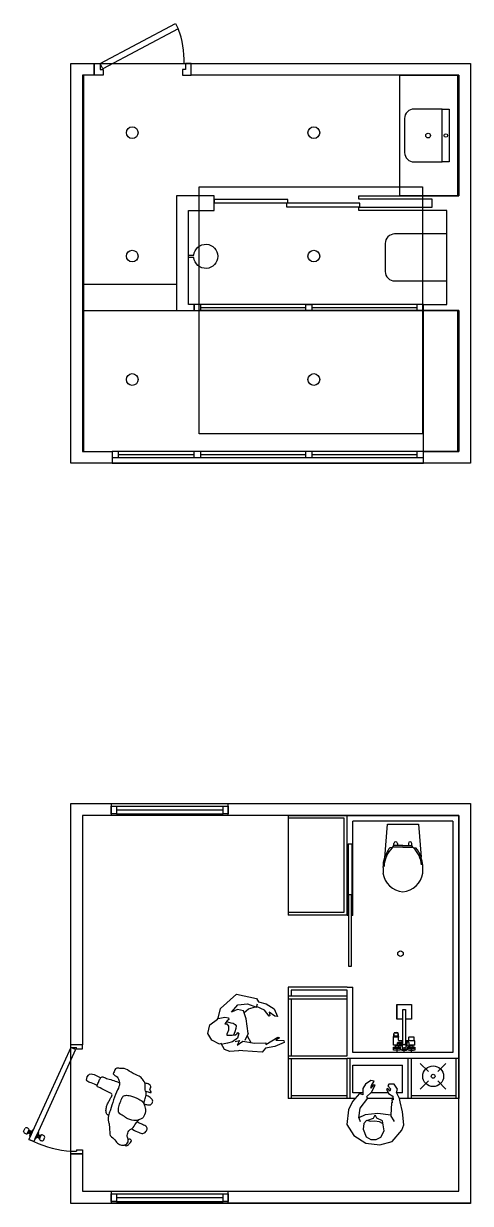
# Model space of a CAD drawing. Header units: millimetres. Extents: x 2.7 to 51.7, y -12.6 to 38.4.
# Drawn here: x 40.57 to 44.65, y 14.45 to 25.22 of the extents above; entities that cross this region are included whole.
import ezdxf

# ---------------------------------------------------------------- set-up
doc = ezdxf.new("R2010")
doc.units = ezdxf.units.MM
for name, color, linetype in [('discontinua', 2, 'Continuous'), ('fina', 6, 'Continuous'), ('iluminacion', 1, 'Continuous'), ('mobiliario', 5, 'Continuous'), ('muro', 7, 'Continuous'), ('puerta', 9, 'Continuous'), ('ventanas', 6, 'Continuous')]:
    doc.layers.add(name, color=color, linetype=linetype)
doc.layers.add('outline', color=3, linetype='Continuous', true_color=0x00ff00)

msp = doc.modelspace()

# ---------------------------------------------------------------- linework, layer by layer
at = {"layer": 'discontinua', "ltscale": 0.005}
msp.add_lwpolyline([(42.176, 22.603), (42.176, 23.73), (44.215, 23.73), (44.215, 22.603), (42.176, 22.603)], dxfattribs=at)
at = {"layer": 'discontinua'}
msp.add_lwpolyline([(42.176, 21.476), (42.176, 22.603), (44.215, 22.603), (44.215, 21.476), (42.176, 21.476)], dxfattribs=at)
at = {"layer": 'discontinua', "ltscale": 0.01}
for centre, radius, start, end in [((41.213, 24.879), 0.826, 358.4913, 20.928), ((41.061, 15.855), 0.929, 244.7989, 266.6926)]:
    msp.add_arc(centre, radius, start, end, dxfattribs=at)
at = {"layer": 'fina'}
for p, q in [((43.981, 16.133), (43.981, 16.266)), ((43.982, 16.266), (44.115, 16.266)), ((44.115, 16.266), (44.115, 16.133)), ((43.982, 16.133), (43.982, 16.265)), ((43.983, 16.265), (44.114, 16.265)), ((43.983, 16.134), (43.983, 16.265)), ((43.983, 16.265), (44.114, 16.265)), ((44.035, 15.899), (44.035, 16.22)), ((44.036, 16.22), (44.061, 16.22)), ((44.061, 16.22), (44.061, 15.899)), ((44.114, 16.265), (44.114, 16.133)), ((44.114, 16.265), (44.114, 16.134)), ((44.035, 16.132), (43.982, 16.132)), ((44.035, 16.133), (43.983, 16.133)), ((44.035, 16.133), (43.983, 16.133)), ((44.114, 16.133), (44.061, 16.133)), ((44.114, 16.133), (44.061, 16.133)), ((44.115, 16.132), (44.061, 16.132)), ((42.623, 16.002), (42.592, 15.939)), ((42.613, 15.981), (42.646, 15.92)), ((43.954, 15.994), (43.951, 15.969)), ((43.951, 15.969), (43.953, 15.983)), ((43.952, 15.969), (43.951, 15.969)), ((43.951, 15.895), (43.951, 15.966)), ((43.952, 15.969), (43.952, 15.969)), ((43.953, 15.969), (43.952, 15.969)), ((43.952, 15.969), (43.952, 15.969)), ((43.996, 15.967), (43.952, 15.967)), ((43.953, 15.983), (43.955, 15.995)), ((43.953, 15.97), (43.953, 15.969)), ((43.954, 15.969), (43.953, 15.969)), ((43.955, 16.008), (43.955, 16.006)), ((43.964, 15.977), (43.983, 15.977)), ((43.983, 16.004), (43.965, 16.004)), ((43.967, 15.978), (43.967, 15.977)), ((43.967, 15.977), (43.967, 15.978)), ((43.98, 15.978), (43.98, 15.977)), ((43.98, 15.977), (43.98, 15.978)), ((43.993, 16.006), (43.993, 16.008)), ((43.993, 15.995), (43.994, 15.983)), ((43.997, 15.969), (43.993, 15.994)), ((43.994, 15.983), (43.996, 15.969)), ((43.995, 15.969), (43.994, 15.97)), ((43.995, 15.969), (43.994, 15.969)), ((43.996, 15.969), (43.995, 15.969)), ((43.995, 15.969), (43.995, 15.969)), ((43.996, 15.969), (43.996, 15.969)), ((43.997, 15.94), (43.997, 15.966)), ((44.092, 15.935), (44.092, 15.97)), ((44.093, 15.97), (44.135, 15.97)), ((44.136, 15.97), (44.136, 15.935)), ((43.989, 15.894), (43.952, 15.894)), ((43.952, 15.877), (44.013, 15.877)), ((43.952, 15.87), (43.952, 15.876)), ((43.952, 15.87), (43.952, 15.87)), ((44.013, 15.87), (43.952, 15.87)), ((43.952, 15.87), (43.952, 15.869)), ((43.952, 15.848), (43.952, 15.869)), ((43.952, 15.869), (43.952, 15.869)), ((43.952, 15.869), (44.013, 15.869)), ((43.952, 15.869), (44.013, 15.869)), ((43.952, 15.869), (43.952, 15.869)), ((44.013, 15.848), (43.952, 15.848)), ((43.966, 15.893), (43.989, 15.893)), ((43.966, 15.893), (43.966, 15.877)), ((43.973, 15.894), (43.973, 15.893)), ((43.983, 15.83), (43.983, 15.865)), ((43.987, 15.895), (43.987, 15.915)), ((43.988, 15.916), (44.008, 15.916)), ((43.988, 15.895), (44.008, 15.895)), ((43.989, 15.916), (43.989, 15.92)), ((43.989, 15.914), (43.989, 15.914)), ((43.989, 15.897), (43.989, 15.913)), ((43.989, 15.899), (43.989, 15.913)), ((43.989, 15.897), (43.989, 15.913)), ((43.989, 15.899), (43.989, 15.899)), ((43.989, 15.897), (43.989, 15.898)), ((43.989, 15.898), (43.989, 15.898)), ((43.989, 15.897), (43.989, 15.897)), ((43.989, 15.896), (43.989, 15.896)), ((43.989, 15.891), (43.989, 15.895)), ((43.99, 15.921), (44.024, 15.921)), ((43.99, 15.914), (44.006, 15.914)), ((43.99, 15.914), (43.99, 15.914)), ((43.99, 15.914), (44.006, 15.914)), ((43.99, 15.914), (43.99, 15.914)), ((43.99, 15.914), (43.99, 15.914)), ((44.006, 15.896), (43.99, 15.896)), ((43.99, 15.896), (43.991, 15.896)), ((44.006, 15.896), (43.99, 15.896)), ((44.024, 15.89), (43.99, 15.89)), ((43.991, 15.917), (43.993, 15.917)), ((43.991, 15.917), (43.991, 15.916)), ((43.991, 15.914), (43.991, 15.914)), ((43.991, 15.896), (43.991, 15.896)), ((43.992, 15.896), (44.004, 15.896)), ((43.992, 15.896), (43.992, 15.896)), ((43.993, 15.916), (43.993, 15.917)), ((43.995, 15.917), (43.997, 15.917)), ((43.995, 15.917), (43.995, 15.916)), ((43.997, 15.916), (43.997, 15.917)), ((43.997, 15.896), (43.997, 15.896)), ((44.001, 15.917), (43.999, 15.917)), ((43.999, 15.917), (43.999, 15.916)), ((43.999, 15.896), (43.999, 15.896)), ((43.999, 15.877), (43.999, 15.89)), ((44.035, 15.935), (44.001, 15.935)), ((44.001, 15.916), (44.001, 15.917)), ((44.005, 15.917), (44.003, 15.917)), ((44.003, 15.917), (44.003, 15.916)), ((44.004, 15.896), (44.004, 15.896)), ((44.005, 15.916), (44.005, 15.917)), ((44.005, 15.914), (44.005, 15.914)), ((44.005, 15.896), (44.006, 15.896)), ((44.005, 15.896), (44.005, 15.896)), ((44.006, 15.914), (44.006, 15.914)), ((44.006, 15.914), (44.006, 15.914)), ((44.006, 15.914), (44.006, 15.914)), ((44.007, 15.913), (44.007, 15.897)), ((44.007, 15.913), (44.007, 15.897)), ((44.007, 15.899), (44.007, 15.899)), ((44.007, 15.898), (44.007, 15.898)), ((44.008, 15.895), (44.008, 15.915)), ((44.013, 15.876), (44.013, 15.87)), ((44.013, 15.87), (44.013, 15.87)), ((44.013, 15.869), (44.013, 15.87)), ((44.013, 15.869), (44.013, 15.848)), ((44.013, 15.869), (44.013, 15.869)), ((44.013, 15.869), (44.013, 15.869)), ((44.035, 15.921), (44.024, 15.921)), ((44.024, 15.92), (44.024, 15.92)), ((44.024, 15.891), (44.024, 15.92)), ((44.024, 15.891), (44.024, 15.92)), ((44.024, 15.92), (44.024, 15.92)), ((44.024, 15.913), (44.024, 15.913)), ((44.024, 15.907), (44.024, 15.907)), ((44.024, 15.903), (44.024, 15.903)), ((44.024, 15.898), (44.024, 15.898)), ((44.024, 15.894), (44.024, 15.894)), ((44.024, 15.89), (44.024, 15.891)), ((44.024, 15.891), (44.024, 15.89)), ((44.024, 15.89), (44.03, 15.89)), ((44.025, 15.849), (44.026, 15.858)), ((44.027, 15.849), (44.025, 15.849)), ((44.026, 15.858), (44.027, 15.858)), ((44.027, 15.858), (44.07, 15.858)), ((44.027, 15.849), (44.07, 15.849)), ((44.03, 15.92), (44.03, 15.858)), ((44.031, 15.92), (44.035, 15.92)), ((44.031, 15.849), (44.066, 15.849)), ((44.035, 15.899), (44.035, 15.911)), ((44.061, 15.899), (44.036, 15.899)), ((44.061, 15.899), (44.036, 15.899)), ((44.048, 15.831), (44.048, 15.866)), ((44.145, 15.935), (44.061, 15.935)), ((44.072, 15.921), (44.061, 15.921)), ((44.061, 15.92), (44.066, 15.92)), ((44.061, 15.899), (44.061, 15.911)), ((44.066, 15.858), (44.066, 15.92)), ((44.066, 15.889), (44.072, 15.889)), ((44.07, 15.858), (44.071, 15.858)), ((44.071, 15.849), (44.07, 15.849)), ((44.071, 15.858), (44.071, 15.849)), ((44.072, 15.92), (44.072, 15.921)), ((44.072, 15.92), (44.073, 15.92)), ((44.072, 15.92), (44.072, 15.89)), ((44.073, 15.89), (44.072, 15.891)), ((44.072, 15.89), (44.072, 15.89)), ((44.073, 15.92), (44.073, 15.921)), ((44.091, 15.921), (44.073, 15.921)), ((44.073, 15.89), (44.073, 15.92)), ((44.073, 15.89), (44.073, 15.89)), ((44.073, 15.889), (44.091, 15.89)), ((44.083, 15.87), (44.083, 15.876)), ((44.083, 15.87), (44.083, 15.87)), ((44.083, 15.87), (44.084, 15.869)), ((44.083, 15.848), (44.083, 15.869)), ((44.083, 15.869), (44.083, 15.869)), ((44.084, 15.869), (44.083, 15.869)), ((44.084, 15.877), (44.144, 15.877)), ((44.144, 15.87), (44.084, 15.87)), ((44.084, 15.869), (44.144, 15.869)), ((44.084, 15.869), (44.144, 15.869)), ((44.144, 15.848), (44.084, 15.848)), ((44.091, 15.92), (44.091, 15.89)), ((44.091, 15.92), (44.091, 15.92)), ((44.091, 15.92), (44.091, 15.92)), ((44.091, 15.92), (44.091, 15.92)), ((44.145, 15.894), (44.091, 15.894)), ((44.091, 15.89), (44.091, 15.89)), ((44.091, 15.89), (44.091, 15.89)), ((44.096, 15.848), (44.132, 15.848)), ((44.097, 15.893), (44.131, 15.893)), ((44.097, 15.893), (44.097, 15.877)), ((44.105, 15.894), (44.105, 15.893)), ((44.114, 15.83), (44.114, 15.865)), ((44.123, 15.893), (44.123, 15.894)), ((44.131, 15.877), (44.131, 15.893)), ((44.144, 15.869), (44.145, 15.87)), ((44.145, 15.869), (44.144, 15.869)), ((44.145, 15.876), (44.145, 15.87)), ((44.145, 15.87), (44.145, 15.87)), ((44.145, 15.869), (44.145, 15.848)), ((44.145, 15.869), (44.145, 15.869)), ((44.146, 15.895), (44.146, 15.934)), ((44.269, 15.655), (44.195, 15.729)), ((44.356, 15.655), (44.43, 15.729)), ((43.58, 15.461), (43.58, 15.712)), ((43.58, 15.712), (44.033, 15.712)), ((44.033, 15.461), (44.033, 15.712)), ((44.269, 15.568), (44.195, 15.494)), ((44.356, 15.568), (44.43, 15.494)), ((43.67, 15.461), (43.58, 15.461)), ((43.903, 15.461), (43.747, 15.461)), ((44.033, 15.461), (43.978, 15.461))]:
    msp.add_line(p, q, dxfattribs=at)
for points in [[(42.505, 15.927), (42.545, 15.939), (42.523, 15.894), (42.574, 15.932), (42.681, 15.914), (42.785, 15.917), (42.783, 15.901), (42.895, 15.968), (42.908, 15.963), (42.877, 15.942), (42.95, 15.937), (42.951, 15.919), (42.866, 15.882), (42.782, 15.867), (42.75, 15.83), (42.573, 15.844), (42.542, 15.847), (42.534, 15.842), (42.455, 15.838), (42.406, 15.856), (42.375, 15.909), (42.362, 15.904), (42.291, 15.94), (42.255, 16.002), (42.273, 16.082), (42.344, 16.131), (42.353, 16.153), (42.371, 16.229), (42.517, 16.361), (42.7, 16.321), (42.716, 16.29), (42.787, 16.273), (42.862, 16.227), (42.891, 16.156), (42.866, 16.159), (42.814, 16.197), (42.822, 16.166), (42.816, 16.159), (42.771, 16.215), (42.7, 16.247)], [(42.623, 16.002), (42.605, 16.135), (42.579, 16.209), (42.525, 16.219), (42.472, 16.197), (42.53, 16.264), (42.618, 16.272), (42.698, 16.241), (42.707, 16.272)], [(42.585, 16.191), (42.626, 16.226), (42.69, 16.245)], [(42.349, 16.137), (42.41, 16.151), (42.442, 16.143), (42.447, 16.13), (42.432, 16.116), (42.409, 16.09), (42.427, 16.09), (42.442, 16.067), (42.445, 16.031), (42.429, 15.996), (42.427, 15.986), (42.456, 15.985), (42.477, 15.985), (42.506, 15.988), (42.522, 16), (42.528, 16.012), (42.538, 16.002), (42.525, 15.959), (42.48, 15.925), (42.435, 15.912), (42.388, 15.905)], [(42.435, 16.108), (42.465, 16.098), (42.487, 16.095), (42.503, 16.084), (42.512, 16.07), (42.511, 16.046), (42.502, 16.017), (42.488, 15.985)], [(43.634, 15.232), (43.645, 15.198)], [(43.851, 15.181), (43.823, 15.195), (43.778, 15.202), (43.741, 15.197), (43.703, 15.206), (43.679, 15.18), (43.674, 15.127), (43.7, 15.057), (43.744, 15.035), (43.793, 15.035), (43.834, 15.055), (43.864, 15.112), (43.851, 15.203), (43.798, 15.227), (43.786, 15.253), (43.776, 15.251), (43.766, 15.226), (43.714, 15.207)], [(43.924, 15.253), (43.956, 15.199)]]:
    msp.add_lwpolyline(points, dxfattribs=at)
msp.add_lwpolyline([(43.926, 15.255), (43.808, 15.272), (43.693, 15.26), (43.634, 15.232), (43.647, 15.321), (43.716, 15.411), (43.705, 15.423), (43.751, 15.465), (43.782, 15.53), (43.769, 15.534), (43.745, 15.503), (43.75, 15.527), (43.773, 15.567), (43.745, 15.571), (43.695, 15.538), (43.672, 15.499), (43.669, 15.441), (43.641, 15.455), (43.576, 15.381), (43.541, 15.304), (43.524, 15.172), (43.588, 15.071), (43.698, 15.001), (43.825, 14.984), (43.939, 15.016), (44.026, 15.118), (44.045, 15.168), (44.032, 15.287), (44.01, 15.379), (44.006, 15.409), (43.977, 15.462), (43.986, 15.493), (43.956, 15.54), (43.907, 15.538), (43.898, 15.524), (43.923, 15.495), (43.918, 15.475), (43.899, 15.499), (43.888, 15.494), (43.906, 15.455), (43.943, 15.429), (43.947, 15.397), (43.935, 15.396), (43.938, 15.368), (43.932, 15.368)], close=True, dxfattribs=at)
for centre, radius in [((44.015, 16.73), 0.0254), ((44.048, 15.87), 0.00285), ((44.048, 15.87), 0.00294), ((44.313, 15.611), 0.095), ((44.313, 15.611), 0.0178)]:
    msp.add_circle(centre, radius, dxfattribs=at)
for centre, radius, start, end in [((43.982, 16.266), 0.000263, 90, 180), ((44.115, 16.266), 0.000263, 0, 90), ((43.983, 16.265), 0.000175, 90, 180), ((44.114, 16.265), 0.000175, 0, 90), ((43.982, 16.133), 0.000263, 180, 270), ((43.983, 16.134), 0.000175, 180, 270), ((44.114, 16.134), 0.000175, 270, 0), ((44.115, 16.133), 0.000263, 270, 0), ((43.952, 15.969), 0.000439, 173.1724, 268.4629), ((43.952, 15.966), 0.000876, 90, 180), ((43.951, 15.969), 0.000553, 1.2257, 5.3816), ((43.974, 15.96), 0.0219, 137.7967, 161.095), ((43.954, 16.005), 0.0364, 268.965, 270.3829), ((43.953, 15.969), 0.000263, 270, 350.0461), ((43.974, 10.723), 5.286, 89.7992, 90.2008), ((43.955, 16.008), 0.000438, 90.2136, 172.9481), ((43.955, 16.006), 0.000438, 172.9481, 179.9437), ((43.96, 16.004), 0.00238, 0.0039, 4.0778), ((43.987, 16.004), 0.00237, 175.9177, 179.9994), ((43.974, 15.96), 0.0219, 18.905, 42.2033), ((43.992, 16.008), 0.000438, 7.0519, 89.7865), ((43.993, 16.006), 0.000438, 0.0563, 7.0519), ((43.995, 15.969), 0.000263, 190.1132, 270), ((43.996, 15.969), 0.00043, 269.8065, 2.7715), ((43.996, 15.969), 0.000439, 271.1524, 6.8324), ((43.996, 15.966), 0.000876, 0, 90), ((44.093, 15.97), 0.000438, 90, 180), ((44.135, 15.97), 0.000438, 0, 90), ((43.952, 15.895), 0.000876, 180, 270), ((43.952, 15.876), 0.000438, 90, 180), ((43.952, 15.869), 0.000438, 90, 135), ((43.952, 15.869), 0.000438, 225, 270), ((43.966, 15.893), 0.000175, 90, 180), ((43.99, 15.92), 0.000876, 90, 180), ((43.99, 15.913), 0.000876, 90, 180), ((43.99, 15.913), 0.000789, 90, 180), ((43.998, 15.905), 0.0103, 151.8459, 152.892), ((43.998, 15.905), 0.0099, 157.0278, 158.3627), ((43.998, 15.905), 0.00933, 167.6573, 170.4941), ((43.998, 15.905), 0.00933, 189.5059, 192.3427), ((43.998, 15.905), 0.0099, 201.6373, 202.9722), ((43.998, 15.905), 0.0103, 207.108, 208.1541), ((43.99, 15.897), 0.000876, 180, 270), ((43.99, 15.897), 0.000876, 180, 181.1748), ((43.99, 15.897), 0.000876, 181.1748, 185.0251), ((43.99, 15.897), 0.000789, 180, 270), ((43.99, 15.891), 0.000876, 180, 270), ((43.991, 15.917), 0.000438, 90, 180), ((43.991, 15.914), 0.000438, 91.1956, 126.863), ((43.993, 15.917), 0.000438, 0, 90), ((43.998, 15.905), 0.0103, 241.8064, 242.852), ((43.998, 15.905), 0.0099, 246.9779, 248.311), ((43.995, 15.917), 0.000438, 90, 180), ((43.998, 15.905), 0.00933, 257.561, 260.3724), ((44.001, 15.94), 0.00438, 180, 270), ((43.997, 15.917), 0.000438, 0, 90), ((43.999, 15.917), 0.000438, 90, 180), ((43.998, 15.905), 0.00933, 279.6276, 282.439), ((44.001, 15.917), 0.000438, 0, 90), ((43.998, 15.905), 0.0099, 291.689, 293.0221), ((44.003, 15.917), 0.000438, 90, 180), ((43.998, 15.905), 0.0103, 297.148, 298.1936), ((44.004, 15.914), 0.000438, 53.137, 88.8044), ((44.005, 15.917), 0.000438, 0, 90), ((44.006, 15.913), 0.000876, 0, 90), ((44.006, 15.913), 0.000789, 0, 90), ((44.006, 15.897), 0.000876, 270, 0), ((44.006, 15.897), 0.000789, 270, 0), ((43.998, 15.905), 0.0103, 27.189, 28.2338), ((43.998, 15.905), 0.0099, 21.7418, 23.0728), ((43.998, 15.905), 0.00933, 9.7508, 12.5363), ((43.998, 15.905), 0.00933, 347.4637, 350.2492), ((43.998, 15.905), 0.0099, 336.9272, 338.2582), ((43.998, 15.905), 0.0103, 331.7662, 332.811), ((44.013, 15.876), 0.000438, 0, 90), ((44.013, 15.869), 0.000438, 45, 90), ((44.013, 15.869), 0.000438, 270, 315), ((44.024, 15.92), 0.000175, 0, 90), ((44.214, 15.92), 0.19, 179.8677, 179.8725), ((44.024, 15.92), 0.000178, 90.0332, 134.6791), ((44.024, 15.916), 0.000263, 0, 90), ((44.02, 15.914), 0.00398, 0.0372, 5.5189), ((44.024, 15.914), 0.000263, 270, 0.0006), ((44.024, 15.896), 0.000263, 0, 90), ((44.02, 15.896), 0.00398, 354.5277, 0.0161), ((44.024, 15.894), 0.000263, 270, 360), ((44.024, 15.89), 0.000175, 270, 0), ((44.024, 15.89), 0.000178, 225.3311, 269.9668), ((44.026, 15.858), 0.000438, 90, 179.5), ((44.031, 15.92), 0.000438, 90, 180), ((44.036, 15.899), 0.000438, 180, 270), ((44.036, 15.899), 0.000438, 180, 270), ((44.061, 15.899), 0.000438, 270, 0), ((44.061, 15.899), 0.000438, 270, 0), ((44.066, 15.92), 0.000438, 0, 90), ((44.071, 15.858), 0.000438, 0.5, 90), ((44.072, 15.921), 0.000178, 45.7534, 90.7998), ((44.262, 15.89), 0.19, 180.1273, 180.1322), ((44.072, 15.89), 0.000178, 269.2002, 314.2568), ((44.084, 15.876), 0.000438, 90, 180), ((44.084, 15.869), 0.000438, 90, 135), ((44.084, 15.869), 0.000438, 225, 270), ((44.097, 15.893), 0.000175, 90, 180), ((44.131, 15.893), 0.000175, 0, 90), ((44.144, 15.876), 0.000438, 0, 90), ((44.144, 15.869), 0.000438, 45, 90), ((44.144, 15.869), 0.000438, 270, 315), ((44.145, 15.934), 0.000876, 0, 90), ((44.145, 15.895), 0.000876, 270, 0)]:
    msp.add_arc(centre, radius, start, end, dxfattribs=at)
for centre, major_axis, ratio, start_param, end_param in [((43.983, 16.265), (0.000124, -0.000124), 0.999695, 2.356347, 3.926839), ((44.114, 16.265), (-0.000124, -0.000124), 0.999695, 2.356347, 3.926839), ((43.983, 16.133), (0.000124, 0.000124), 0.999695, 2.356347, 3.926839), ((44.114, 16.133), (-0.000124, 0.000124), 0.999695, 2.356347, 3.926839), ((43.951, 15.969), (0, -0.000438), 1, 4.591117, 6.283185), ((43.952, 15.969), (0, -0.000263), 1, 0, 1.170344), ((43.974, 15.967), (0.0213, 0), 0.529919, 0.150121, 2.991472), ((43.954, 15.995), (0.00037, 0.00306), 0.014786, 4.590765, 6.16268), ((43.955, 16.008), (0, -0.000435), 1, 3.142035, 3.14532), ((49.298, 59.196), (-5.304, -43.524), 0.014834, -0.12208, -0.120623), ((43.955, 16.006), (0.000438, 0), 0.992426, 3.020395, 3.141586), ((43.974, 15.967), (-0.0216, 0), 0.529919, 3.805511, 5.693091), ((44.42, 7.231), (-0.463, 8.837), 0.00262, -0.119675, -0.117985), ((43.528, 7.242), (0.463, 8.826), 0.002622, 0.118059, 0.119749), ((38.661, 59.105), (5.293, -43.433), 0.014849, 0.120749, 0.122207), ((43.993, 16.006), (-0.000438, 0), 0.992426, 3.141593, 3.26279), ((43.993, 15.995), (0.00037, -0.00306), 0.014786, 3.261876, 4.835416), ((43.995, 15.97), (0.000253, 0.00007), 0.75542, 3.152045, 3.361607), ((43.995, 15.969), (0.000259, 0.000046), 0.77862, 3.032408, 3.141593), ((43.996, 15.969), (0.000025, -0.000263), 0.003842, 5.724366, 6.283035), ((43.996, 15.969), (0, 0.000438), 0.999888, 3.141593, 4.833647), ((44.024, 15.914), (0.000263, 0), 0.857143, 0, 0.377202), ((44.024, 15.896), (0.000263, 0), 0.857143, 5.909421, 6.283185)]:
    msp.add_ellipse(centre, major_axis=major_axis, ratio=ratio, start_param=start_param, end_param=end_param, dxfattribs=at)
for points, weights, degree in [([(44.035, 16.22), (44.035, 16.22), (44.036, 16.22)], [1, 0.707106781187, 1], 2), ([(44.061, 16.22), (44.061, 16.22), (44.061, 16.22)], [1, 0.707106781187, 1], 2), ([(44.024, 15.89), (44.024, 15.89), (44.024, 15.89), (44.024, 15.89)], [1.16998523429, 0.943299927986, 0.943338261718, 1.17010023549], 3), ([(44.072, 15.921), (44.072, 15.921), (44.072, 15.921), (44.072, 15.921)], [1.17356586449, 0.942518303469, 0.94214531494, 1.1724468989], 3), ([(44.073, 15.89), (44.073, 15.889), (44.073, 15.889), (44.073, 15.889)], [1.17454247726, 0.942397277685, 0.941820610302, 1.17281247511], 3), ([(44.091, 15.92), (44.091, 15.921), (44.091, 15.921), (44.091, 15.921)], [1.16945236299, 0.943511839319, 0.943515879075, 1.16946448226], 3)]:
    msp.add_rational_spline(points, weights, degree=degree, dxfattribs=at)
for points, knots in [([(43.952, 15.969), (43.952, 15.969), (43.952, 15.969), (43.952, 15.969), (43.952, 15.969), (43.952, 15.969), (43.952, 15.969), (43.951, 15.969), (43.951, 15.969), (43.951, 15.969), (43.951, 15.969), (43.951, 15.969)], [0, 0, 0, 0, 0.086006, 0.170142, 0.25313, 0.335483, 0.417537, 0.499509, 0.663485, 0.82921, 1, 1, 1, 1]), ([(43.953, 15.97), (43.953, 15.97), (43.953, 15.97), (43.954, 15.971), (43.954, 15.971)], [0, 0, 0, 0, 0.0206709, 0.03135992, 0.03135992, 0.03135992, 0.03135992]), ([(43.963, 16.006), (43.963, 16.006), (43.963, 16.006), (43.963, 16.006), (43.963, 16.006), (43.963, 16.006)], [0.8744436, 0.8744436, 0.8744436, 0.8744436, 0.9076404, 0.9537794, 1, 1, 1, 1]), ([(43.985, 16.006), (43.985, 16.006), (43.985, 16.006), (43.985, 16.006), (43.985, 16.006), (43.985, 16.006)], [0, 0, 0, 0, 0.0462213, 0.092361, 0.1256297, 0.1256297, 0.1256297, 0.1256297]), ([(43.994, 15.969), (43.994, 15.969), (43.994, 15.969), (43.994, 15.969), (43.994, 15.969), (43.994, 15.969), (43.994, 15.969), (43.994, 15.969), (43.994, 15.969), (43.994, 15.969), (43.994, 15.969), (43.994, 15.969), (43.995, 15.969), (43.995, 15.969), (43.995, 15.969)], [0.2265868, 0.2265868, 0.2265868, 0.2265868, 0.2279138, 0.2733308, 0.31871, 0.364059, 0.4093853, 0.4546964, 0.5, 0.5453036, 0.5906147, 0.635941, 0.68129, 0.6845875, 0.6845875, 0.6845875, 0.6845875]), ([(44.073, 15.921), (44.073, 15.921), (44.073, 15.921), (44.073, 15.921), (44.073, 15.921), (44.073, 15.921)], [0, 0, 0, 0, 0.5, 0.5, 1, 1, 1, 1]), ([(44.091, 15.89), (44.091, 15.89), (44.091, 15.89), (44.091, 15.89), (44.091, 15.89), (44.091, 15.89)], [0.2395944, 0.2395944, 0.2395944, 0.2395944, 0.5, 0.5, 1, 1, 1, 1]), ([(41.244, 15.527), (41.208, 15.545), (41.18, 15.551), (41.133, 15.573), (41.171, 15.645), (41.23, 15.622), (41.26, 15.606), (41.278, 15.598)], [0, 0, 0, 0, 0.337674, 0.636382, 1.000775, 1.345254, 1.671456, 1.671456, 1.671456, 1.671456]), ([(41.672, 15.359), (41.675, 15.378), (41.681, 15.41), (41.699, 15.449), (41.675, 15.5), (41.689, 15.54), (41.657, 15.586), (41.631, 15.614), (41.552, 15.644), (41.495, 15.69), (41.453, 15.678), (41.413, 15.693), (41.4, 15.652), (41.381, 15.631), (41.431, 15.607), (41.437, 15.585), (41.455, 15.541), (41.43, 15.484), (41.392, 15.399), (41.374, 15.328), (41.366, 15.305), (41.36, 15.289), (41.348, 15.267), (41.342, 15.206), (41.355, 15.179), (41.356, 15.12), (41.362, 15.095), (41.356, 15.067), (41.401, 15.044), (41.425, 14.996), (41.465, 14.979), (41.508, 14.982), (41.534, 15.021), (41.521, 15.046), (41.516, 15.081), (41.536, 15.125), (41.569, 15.13), (41.593, 15.175), (41.614, 15.201), (41.623, 15.212)], [5.976222, 5.976222, 5.976222, 5.976222, 6.291611, 6.614515, 6.967464, 7.27976, 7.628208, 7.935403, 8.385906, 8.801041, 9.113336, 9.401853, 9.697661, 9.923722, 10.25073, 10.48788, 10.80922, 11.190829, 11.67671, 12.15702, 12.15702, 12.15702, 12.485732, 12.852503, 13.129753, 13.503349, 13.757184, 13.988877, 14.31885, 14.680479, 14.99238, 15.306458, 15.613696, 15.865754, 16.156535, 16.481215, 16.750741, 17.116397, 17.363937, 17.363937, 17.363937, 17.363937]), ([(41.348, 15.252), (41.342, 15.255), (41.329, 15.264), (41.322, 15.298), (41.329, 15.335), (41.342, 15.367), (41.361, 15.398), (41.372, 15.423), (41.385, 15.442), (41.367, 15.459), (41.323, 15.478), (41.26, 15.513), (41.236, 15.516), (41.257, 15.557), (41.267, 15.587), (41.288, 15.612), (41.321, 15.592), (41.367, 15.582), (41.421, 15.563), (41.438, 15.556), (41.447, 15.553)], [0, 0, 0, 0, 0.223626, 0.504411, 0.806483, 1.099785, 1.394504, 1.655818, 1.870327, 2.081965, 2.436525, 2.85914, 3.052396, 3.35259, 3.651114, 3.896862, 4.174814, 4.52628, 4.896712, 5.152416, 5.152416, 5.152416, 5.152416]), ([(41.687, 15.475), (41.694, 15.473), (41.706, 15.471), (41.743, 15.454), (41.733, 15.481), (41.719, 15.491), (41.741, 15.507), (41.729, 15.531), (41.709, 15.543), (41.689, 15.547), (41.679, 15.547)], [0, 0, 0, 0, 0.23045, 0.494537, 0.695127, 0.882239, 1.098772, 1.332627, 1.571557, 1.837672, 1.837672, 1.837672, 1.837672]), ([(41.438, 15.308), (41.438, 15.298), (41.437, 15.271), (41.486, 15.249), (41.522, 15.22), (41.596, 15.199), (41.64, 15.22), (41.666, 15.23), (41.692, 15.289), (41.682, 15.32), (41.679, 15.345), (41.662, 15.378), (41.624, 15.405), (41.549, 15.435), (41.504, 15.439), (41.473, 15.427), (41.461, 15.384), (41.439, 15.332), (41.438, 15.316), (41.438, 15.308)], [0, 0, 0, 0, 0.281247, 0.621074, 0.965412, 1.38727, 1.719618, 1.976621, 2.357581, 2.632561, 2.878494, 3.1657, 3.504842, 3.948759, 4.278236, 4.537522, 4.861726, 5.230643, 5.470937, 5.470937, 5.470937, 5.470937]), ([(41.672, 15.359), (41.682, 15.355), (41.702, 15.35), (41.731, 15.348), (41.747, 15.363), (41.756, 15.394), (41.726, 15.419), (41.704, 15.432), (41.691, 15.436)], [0, 0, 0, 0, 0.281709, 0.539255, 0.753916, 1.015202, 1.304434, 1.617127, 1.617127, 1.617127, 1.617127]), ([(41.558, 15.131), (41.575, 15.121), (41.61, 15.106), (41.651, 15.085), (41.684, 15.095), (41.707, 15.129), (41.689, 15.158), (41.645, 15.175), (41.621, 15.187), (41.608, 15.192)], [0, 0, 0, 0, 0.378821, 0.702936, 0.980174, 1.272329, 1.533362, 1.870512, 2.189113, 2.189113, 2.189113, 2.189113]), ([(41.493, 14.983), (41.497, 14.98), (41.508, 14.974), (41.528, 14.98), (41.534, 14.996), (41.55, 15.005), (41.56, 15.023), (41.546, 15.041), (41.532, 15.036), (41.527, 15.032)], [0, 0, 0, 0, 0.200267, 0.411018, 0.610354, 0.818041, 1.027232, 1.232438, 1.446655, 1.446655, 1.446655, 1.446655])]:
    msp.add_open_spline(points, degree=3, knots=knots, dxfattribs=at)
for points, degree in [([(43.952, 15.969), (43.952, 15.969), (43.952, 15.969), (43.952, 15.969)], 3), ([(43.954, 15.971), (43.953, 15.97), (43.953, 15.97), (43.953, 15.97)], 3), ([(43.994, 15.971), (43.994, 15.971), (43.994, 15.97), (43.994, 15.97)], 3), ([(43.996, 15.969), (43.996, 15.969), (43.996, 15.969), (43.996, 15.969)], 3), ([(43.987, 15.915), (43.987, 15.915), (43.987, 15.915), (43.987, 15.916)], 3), ([(43.987, 15.916), (43.988, 15.916), (43.988, 15.916), (43.988, 15.916)], 3), ([(43.987, 15.895), (43.988, 15.895), (43.988, 15.895), (43.988, 15.895), (43.988, 15.895), (43.988, 15.895)], 5), ([(43.987, 15.895), (43.987, 15.895), (43.987, 15.895), (43.987, 15.895)], 3), ([(44.008, 15.916), (44.008, 15.916), (44.008, 15.916), (44.008, 15.916)], 3), ([(44.008, 15.916), (44.008, 15.915), (44.008, 15.915), (44.008, 15.915)], 3), ([(44.008, 15.895), (44.008, 15.895), (44.008, 15.895), (44.008, 15.895), (44.008, 15.895), (44.008, 15.895)], 5), ([(44.008, 15.895), (44.008, 15.895), (44.008, 15.895), (44.008, 15.895), (44.008, 15.895), (44.008, 15.895)], 5), ([(44.024, 15.921), (44.024, 15.921), (44.024, 15.921), (44.024, 15.921)], 3), ([(44.024, 15.92), (44.024, 15.92), (44.024, 15.92), (44.024, 15.92)], 3), ([(44.024, 15.89), (44.024, 15.89), (44.024, 15.89), (44.024, 15.89)], 3), ([(44.024, 15.89), (44.024, 15.89), (44.024, 15.89), (44.024, 15.89)], 3), ([(44.024, 15.89), (44.024, 15.89), (44.024, 15.89), (44.024, 15.89)], 3), ([(44.072, 15.921), (44.072, 15.921), (44.072, 15.921), (44.072, 15.921)], 3), ([(44.072, 15.921), (44.072, 15.921), (44.072, 15.921), (44.072, 15.921)], 3), ([(44.072, 15.921), (44.072, 15.921), (44.072, 15.921), (44.072, 15.921)], 3), ([(44.072, 15.89), (44.072, 15.89), (44.072, 15.89), (44.072, 15.89)], 3), ([(44.072, 15.889), (44.072, 15.889), (44.072, 15.889), (44.072, 15.889)], 3)]:
    msp.add_open_spline(points, degree=degree, dxfattribs=at)
at = {"layer": 'iluminacion'}
for points in [[(41.121, 24.75), (41.11, 24.75), (41.11, 21.315), (41.121, 21.315)], [(44.546, 24.75), (44.535, 24.75), (44.535, 23.65), (44.546, 23.65)], [(44.546, 22.603), (44.535, 22.603), (44.535, 21.315), (44.546, 21.315)]]:
    msp.add_lwpolyline(points, close=True, dxfattribs=at)
for centre in [(41.564, 24.226), (43.223, 24.226), (41.564, 23.099), (43.223, 23.099), (41.564, 21.972), (43.223, 21.972)]:
    msp.add_circle(centre, 0.0537, dxfattribs=at)
at = {"layer": 'mobiliario'}
for p, q in [((42.989, 17.993), (42.989, 17.967)), ((42.989, 17.993), (43.526, 17.993)), ((43.526, 17.078), (43.526, 17.993)), ((43.526, 17.993), (44.546, 17.993)), ((44.546, 17.993), (44.546, 15.773)), ((43.501, 17.967), (42.989, 17.967)), ((42.989, 17.967), (42.989, 17.108)), ((43.501, 17.108), (43.501, 17.967)), ((43.58, 17.078), (43.58, 17.939)), ((44.492, 17.939), (43.58, 17.939)), ((43.893, 17.912), (43.868, 17.606)), ((43.895, 17.912), (44.178, 17.912)), ((44.178, 17.912), (44.202, 17.611)), ((44.492, 17.939), (44.492, 15.827)), ((43.536, 17.733), (43.536, 17.078)), ((43.536, 17.733), (43.57, 17.733)), ((43.57, 17.733), (43.57, 17.078)), ((43.939, 17.697), (43.917, 17.697)), ((43.946, 17.703), (43.955, 17.719)), ((44.036, 17.703), (43.946, 17.703)), ((43.955, 17.719), (43.955, 17.737)), ((43.986, 17.719), (43.955, 17.719)), ((43.986, 17.737), (43.986, 17.719)), ((44.036, 17.719), (43.986, 17.719)), ((44.036, 17.719), (44.087, 17.719)), ((44.036, 17.703), (44.127, 17.703)), ((44.087, 17.737), (44.087, 17.719)), ((44.087, 17.719), (44.118, 17.719)), ((44.118, 17.719), (44.118, 17.737)), ((44.127, 17.703), (44.118, 17.719)), ((44.133, 17.697), (44.155, 17.697)), ((43.855, 17.518), (43.855, 17.468)), ((44.217, 17.538), (44.217, 17.465)), ((42.989, 17.108), (42.989, 17.082)), ((42.989, 17.108), (43.501, 17.108)), ((43.526, 17.082), (42.989, 17.082)), ((43.542, 17.078), (43.526, 17.078)), ((43.58, 17.078), (43.564, 17.078)), ((42.989, 16.423), (42.989, 15.773)), ((43.526, 16.423), (42.989, 16.423)), ((43.015, 16.396), (43.015, 16.343)), ((43.526, 16.396), (43.015, 16.396)), ((43.526, 16.423), (43.58, 16.423)), ((43.526, 15.799), (43.526, 16.396)), ((43.58, 15.827), (43.58, 16.423)), ((43.526, 16.343), (42.989, 16.343)), ((43.526, 16.316), (42.989, 16.316)), ((43.015, 16.316), (43.015, 15.799)), ((42.989, 15.799), (43.526, 15.799)), ((42.989, 15.773), (43.526, 15.773)), ((42.989, 15.773), (42.989, 15.407)), ((43.015, 15.773), (43.015, 15.407)), ((44.546, 15.773), (43.526, 15.773)), ((43.526, 15.407), (43.526, 15.773)), ((43.526, 15.407), (43.526, 15.773)), ((43.552, 15.773), (43.552, 15.407)), ((44.492, 15.827), (43.58, 15.827)), ((44.086, 15.407), (44.086, 15.773)), ((44.112, 15.773), (44.112, 15.407)), ((44.52, 15.773), (44.52, 15.407)), ((44.546, 15.773), (44.546, 15.407)), ((43.526, 15.407), (42.989, 15.407)), ((43.526, 15.433), (43.015, 15.433)), ((43.599, 15.407), (43.526, 15.407)), ((43.945, 15.407), (43.713, 15.407)), ((44.086, 15.407), (44.006, 15.407)), ((44.546, 15.407), (44.086, 15.407)), ((44.52, 15.433), (44.112, 15.433))]:
    msp.add_line(p, q, dxfattribs=at)
for points in [[(44.009, 24.75), (44.546, 24.75), (44.546, 23.65), (44.009, 23.65)], [(44.224, 22.603), (44.546, 22.603), (44.546, 21.315), (44.224, 21.315)]]:
    msp.add_lwpolyline(points, close=True, dxfattribs=at)
for points in [[(44.052, 24.356), (44.052, 24.044, 0.414214), (44.138, 23.959), (44.395, 23.959), (44.395, 24.442), (44.138, 24.442, 0.414214)], [(44.438, 23.301), (43.961, 23.301, 0.414214), (43.875, 23.215), (43.875, 22.957, 0.414214), (43.961, 22.872), (44.438, 22.872)], [(42.127, 23.086), (42.077, 23.086), (42.077, 23.108), (42.127, 23.108, -19.949874)]]:
    msp.add_lwpolyline(points, format="xyb", close=True, dxfattribs=at)
for points in [[(44.395, 24.442), (44.46, 24.442), (44.46, 23.959), (44.395, 23.959)], [(41.969, 22.839), (41.11, 22.839)], [(41.11, 22.603), (41.969, 22.603)]]:
    msp.add_lwpolyline(points, dxfattribs=at)
for centre, radius in [((44.267, 24.2), 0.0215), ((44.428, 24.2), 0.0161)]:
    msp.add_circle(centre, radius, dxfattribs=at)
for centre, radius, start, end in [((44.125, 17.514), 0.261, 135.3828, 177.1155), ((44.14, 17.518), 0.286, 141.274, 162.048), ((44.125, 17.514), 0.261, 133.3236, 135.3828), ((43.97, 17.737), 0.0157, 0, 180), ((44.102, 17.737), 0.0157, 0, 180), ((43.948, 17.514), 0.261, 44.6172, 46.6764), ((43.948, 17.514), 0.261, 5.9857, 44.6172), ((43.932, 17.518), 0.286, 19.071, 38.726), ((44.14, 17.518), 0.286, 162.048, 179.9445), ((43.932, 17.518), 0.286, 4.0386, 19.071), ((44.051, 17.493), 0.198, 187.2006, 265.6775), ((44.021, 17.494), 0.199, 274.4441, 351.4897)]:
    msp.add_arc(centre, radius, start, end, dxfattribs=at)
at = {"layer": 'muro'}
msp.add_line((41.003, 14.903), (41.109, 14.903), dxfattribs=at)
for points in [[(41.38, 21.315), (41.38, 21.208), (41.003, 21.208), (41.003, 24.858), (41.218, 24.858), (41.218, 24.75), (41.11, 24.75), (41.11, 21.315)], [(44.224, 22.603), (44.224, 22.657), (44.438, 22.657), (44.438, 23.516), (43.633, 23.516), (43.633, 23.545), (44.304, 23.545), (44.304, 23.62), (43.633, 23.62), (43.633, 23.65), (44.546, 23.65), (44.546, 24.75), (42.104, 24.75), (42.104, 24.858), (44.653, 24.858), (44.653, 21.208), (44.653, 21.208), (44.224, 21.208), (44.224, 21.315), (44.546, 21.315), (44.546, 22.603)], [(41.969, 22.603), (42.077, 22.603), (42.13, 22.603), (42.13, 22.657), (42.077, 22.657), (42.077, 23.516), (42.313, 23.516), (42.313, 23.65), (42.077, 23.65), (42.023, 23.65), (41.969, 23.65)], [(43.205, 22.603), (43.149, 22.603), (43.149, 22.657), (43.205, 22.657)]]:
    msp.add_lwpolyline(points, close=True, dxfattribs=at)
for points in [[(41.003, 15.899), (41.003, 18.1), (41.373, 18.1), (41.373, 17.993), (41.11, 17.993), (41.11, 15.899), (41.003, 15.899)], [(44.653, 14.454), (42.441, 14.452), (42.441, 14.561), (44.546, 14.561), (44.546, 17.993), (42.441, 17.993), (42.441, 18.1), (44.653, 18.1), (44.653, 14.45)], [(41.11, 14.903), (41.11, 14.561), (41.373, 14.561), (41.373, 14.451), (41.003, 14.45), (41.003, 14.903)], [(41.11, 14.45), (41.11, 14.45)], [(44.546, 14.454), (44.546, 14.45)]]:
    msp.add_lwpolyline(points, dxfattribs=at)
at = {"layer": 'outline'}
for points in [[(41.003, 24.858), (44.653, 24.858), (44.653, 21.208), (41.003, 21.208)], [(41.003, 18.1), (44.653, 18.1), (44.653, 14.45), (41.003, 14.45)]]:
    msp.add_lwpolyline(points, close=True, dxfattribs=at)
at = {"layer": 'puerta'}
for p, q in [((43.542, 16.614), (43.542, 17.269)), ((43.542, 17.269), (43.564, 17.269)), ((43.564, 17.269), (43.564, 16.614)), ((43.564, 16.614), (43.542, 16.614)), ((41.003, 15.874), (40.621, 15.034)), ((41.047, 15.854), (40.665, 15.014)), ((41.109, 15.899), (41.003, 15.899)), ((41.003, 15.874), (41.003, 15.899)), ((41.003, 15.874), (41.055, 15.874)), ((41.047, 15.854), (41.003, 15.874)), ((41.055, 15.862), (41.055, 15.874)), ((41.055, 15.862), (41.109, 15.862)), ((41.109, 15.862), (41.109, 15.899)), ((40.572, 15.107), (40.586, 15.137)), ((40.606, 15.088), (40.622, 15.124)), ((40.613, 15.091), (40.624, 15.116)), ((40.614, 15.093), (40.624, 15.114)), ((40.621, 15.09), (40.614, 15.093)), ((40.62, 15.089), (40.631, 15.112)), ((40.631, 15.084), (40.62, 15.089)), ((40.63, 15.112), (40.624, 15.114)), ((40.629, 15.064), (40.656, 15.122)), ((40.629, 15.064), (40.633, 15.081)), ((40.642, 15.107), (40.631, 15.112)), ((40.631, 15.084), (40.642, 15.107)), ((40.633, 15.081), (40.631, 15.084)), ((40.633, 15.081), (40.645, 15.108)), ((40.634, 15.062), (40.66, 15.12)), ((40.645, 15.108), (40.642, 15.107)), ((40.656, 15.122), (40.645, 15.108)), ((40.66, 15.12), (40.656, 15.122)), ((40.678, 15.042), (40.704, 15.1)), ((40.682, 15.04), (40.709, 15.098)), ((40.693, 15.054), (40.705, 15.081)), ((40.704, 15.1), (40.709, 15.098)), ((40.709, 15.098), (40.705, 15.081)), ((40.705, 15.081), (40.707, 15.078)), ((40.621, 15.034), (40.665, 15.014)), ((40.665, 15.014), (40.621, 15.034)), ((40.634, 15.062), (40.629, 15.064)), ((40.678, 15.042), (40.682, 15.04)), ((40.682, 15.04), (40.693, 15.054)), ((40.693, 15.054), (40.696, 15.054)), ((40.696, 15.054), (40.707, 15.078)), ((40.696, 15.054), (40.707, 15.049)), ((40.707, 15.078), (40.718, 15.073)), ((40.707, 15.049), (40.718, 15.073)), ((40.708, 15.05), (40.714, 15.048)), ((40.714, 15.045), (40.725, 15.07)), ((40.714, 15.048), (40.724, 15.069)), ((40.716, 15.038), (40.732, 15.074)), ((40.718, 15.072), (40.724, 15.069)), ((40.753, 15.025), (40.766, 15.055)), ((41.003, 14.927), (41.055, 14.927)), ((41.003, 14.903), (41.003, 14.927)), ((41.109, 14.903), (41.003, 14.903)), ((41.055, 14.939), (41.109, 14.939)), ((41.055, 14.939), (41.055, 14.927)), ((41.109, 14.939), (41.109, 14.903))]:
    msp.add_line(p, q, dxfattribs=at)
for points in [[(41.272, 24.858), (41.959, 25.222), (41.984, 25.174), (41.297, 24.81), (41.272, 24.858)], [(41.298, 24.75), (41.218, 24.75), (41.218, 24.858), (41.272, 24.858), (41.272, 24.804), (41.298, 24.804), (41.298, 24.75)], [(42.104, 24.858), (42.05, 24.858), (42.05, 24.804), (42.023, 24.804), (42.023, 24.75), (42.104, 24.75), (42.104, 24.858)], [(42.313, 23.584), (42.984, 23.584), (42.984, 23.616), (42.313, 23.616), (42.313, 23.584)], [(42.973, 23.55), (43.644, 23.55), (43.644, 23.582), (42.973, 23.582), (42.973, 23.55)]]:
    msp.add_lwpolyline(points, dxfattribs=at)
for centre, start, end in [((40.598, 15.113), 194.0269, 309.0052), ((40.598, 15.113), 2.1155, 117.0938), ((40.74, 15.049), 182.1155, 297.0938), ((40.74, 15.049), 14.0269, 129.0052)]:
    msp.add_arc(centre, 0.0267, start, end, dxfattribs=at)
at = {"layer": 'ventanas'}
for p, q in [((41.373, 18.1), (42.441, 18.1)), ((42.441, 17.993), (41.373, 17.993)), ((41.42, 18.078), (42.394, 18.078)), ((41.42, 18.043), (42.394, 18.043)), ((41.42, 18.007), (42.394, 18.007)), ((41.373, 14.561), (42.441, 14.561)), ((42.441, 14.451), (41.373, 14.451)), ((41.42, 14.539), (42.394, 14.539)), ((41.42, 14.504), (42.394, 14.504)), ((41.42, 14.468), (42.394, 14.468))]:
    msp.add_line(p, q, dxfattribs=at)
for points in [[(42.13, 22.657), (42.13, 22.603), (44.224, 22.603), (44.224, 22.657), (42.13, 22.657)], [(42.187, 22.657), (42.187, 22.603)], [(42.187, 22.63), (43.149, 22.63)], [(43.205, 22.63), (44.167, 22.63)], [(44.167, 22.603), (44.167, 22.657)], [(41.38, 21.315), (41.38, 21.261), (44.224, 21.261), (44.224, 21.315), (41.38, 21.315)], [(41.437, 21.315), (41.437, 21.261)], [(41.437, 21.288), (42.13, 21.288)], [(42.13, 21.261), (42.13, 21.315)], [(42.187, 21.315), (42.187, 21.261)], [(42.187, 21.288), (43.149, 21.288)], [(43.149, 21.261), (43.149, 21.315)], [(43.205, 21.315), (43.205, 21.261)], [(43.205, 21.288), (44.167, 21.288)], [(44.167, 21.261), (44.167, 21.315)], [(41.38, 21.208), (44.224, 21.208)]]:
    msp.add_lwpolyline(points, dxfattribs=at)
for points in [[(41.373, 18.078), (41.42, 18.078), (41.42, 18.007), (41.373, 18.007)], [(42.394, 18.078), (42.441, 18.078), (42.441, 18.007), (42.394, 18.007)], [(41.373, 14.539), (41.42, 14.539), (41.42, 14.468), (41.373, 14.468)], [(42.394, 14.539), (42.441, 14.539), (42.441, 14.468), (42.394, 14.468)]]:
    msp.add_lwpolyline(points, close=True, dxfattribs=at)

doc.saveas('drawing.dxf')
